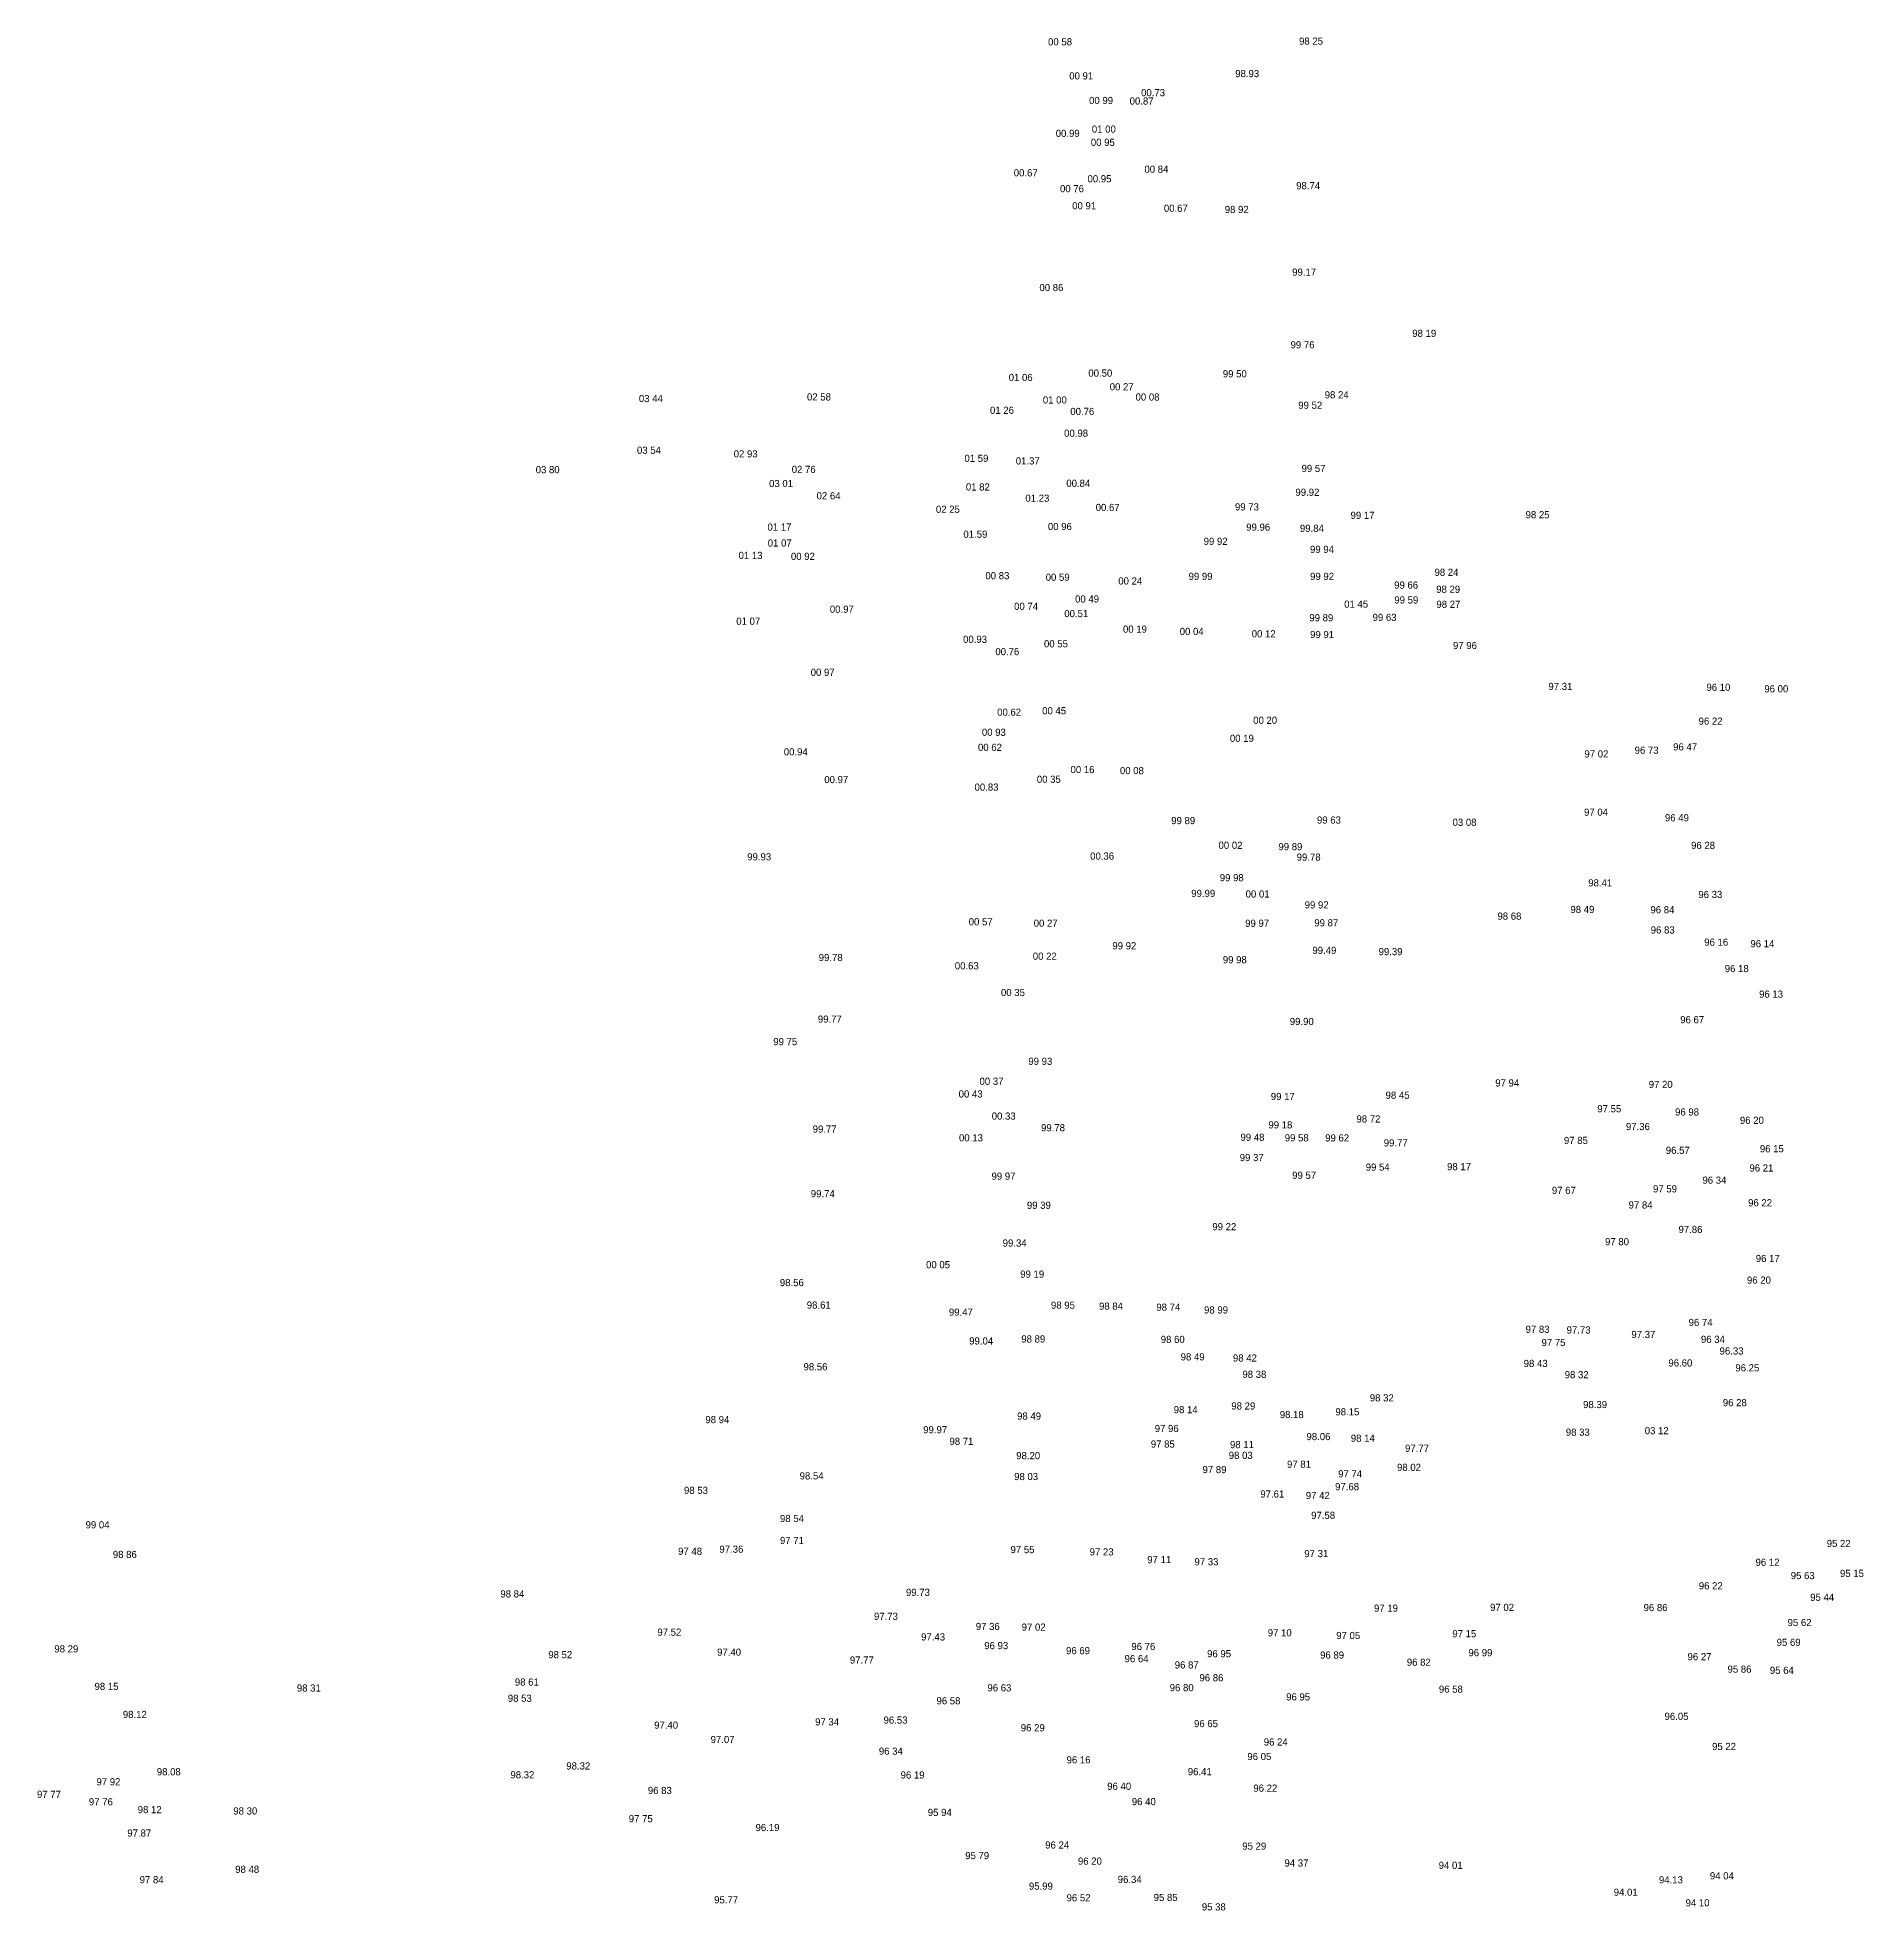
# Model space of a CAD drawing. Extents: x -596077 to -594406, y -1157387 to -1156999.
# Drawn here: x -594597.3 to -594405.9, y -1157195.6 to -1156999.2 of the extents above; entities that cross this region are included whole.
import ezdxf

# ---------------------------------------------------------------- set-up
doc = ezdxf.new("R2010")
doc.units = 0
doc.layers.add('Vrstva 12', color=7, linetype='Continuous')

msp = doc.modelspace()

# ---------------------------------------------------------------- texts
at = {"layer": 'Vrstva 12'}
for s, p in [('00 58', (-594491.38, -1157000.04)), ('98 25', (-594465.07, -1156999.97)), ('00 91', (-594489.16, -1157003.61)), ('98.93', (-594471.76, -1157003.37)), ('00.73', (-594481.63, -1157005.37)), ('00 99', (-594487.08, -1157006.19)), ('00.87', (-594482.83, -1157006.25)), ('00.99', (-594490.58, -1157009.64)), ('01 00', (-594486.79, -1157009.19)), ('00 95', (-594486.9, -1157010.58)), ('00 84', (-594481.28, -1157013.4)), ('00.67', (-594494.98, -1157013.78)), ('00 76', (-594490.13, -1157015.44)), ('00.95', (-594487.25, -1157014.4)), ('98.74', (-594465.37, -1157015.13)), ('00 91', (-594488.85, -1157017.23)), ('00.67', (-594479.24, -1157017.49)), ('98 92', (-594472.86, -1157017.62)), ('99.17', (-594465.79, -1157024.19)), ('00 86', (-594492.29, -1157025.81)), ('98 19', (-594453.2, -1157030.61)), ('99 76', (-594465.96, -1157031.81)), ('01 06', (-594495.51, -1157035.24)), ('00.50', (-594487.16, -1157034.78)), ('99 50', (-594473.06, -1157034.85)), ('00 27', (-594484.92, -1157036.22)), ('98 24', (-594462.38, -1157037.06)), ('03 44', (-594534.28, -1157037.45)), ('02 58', (-594516.66, -1157037.28)), ('01 26', (-594497.47, -1157038.68)), ('01 00', (-594491.93, -1157037.6)), ('00.76', (-594489.05, -1157038.8)), ('00 08', (-594482.21, -1157037.29)), ('99 52', (-594465.15, -1157038.15)), ('00.98', (-594489.7, -1157041.08)), ('03 54', (-594534.48, -1157042.87)), ('03 80', (-594545.1, -1157044.91)), ('02 93', (-594524.34, -1157043.25)), ('02 76', (-594518.26, -1157044.88)), ('01 59', (-594500.15, -1157043.72)), ('01.37', (-594494.77, -1157043.99)), ('99 57', (-594464.81, -1157044.78)), ('03 01', (-594520.63, -1157046.36)), ('01 82', (-594500, -1157046.72)), ('00.84', (-594489.47, -1157046.34)), ('02 64', (-594515.65, -1157047.65)), ('01.23', (-594493.76, -1157047.9)), ('00.67', (-594486.39, -1157048.87)), ('99 73', (-594471.79, -1157048.81)), ('99.92', (-594465.45, -1157047.28)), ('01 17', (-594520.8, -1157050.93)), ('02 25', (-594503.14, -1157049.06)), ('00 96', (-594491.4, -1157050.87)), ('99.96', (-594470.61, -1157050.94)), ('99 17', (-594459.67, -1157049.7)), ('98 25', (-594441.32, -1157049.63)), ('01 07', (-594520.77, -1157052.6)), ('01.59', (-594500.26, -1157051.68)), ('99 92', (-594475.07, -1157052.42)), ('99.84', (-594464.98, -1157051.06)), ('01 13', (-594523.83, -1157053.9)), ('00 92', (-594518.34, -1157054)), ('99 94', (-594463.92, -1157053.27)), ('00 83', (-594497.95, -1157056.03)), ('00 59', (-594491.63, -1157056.19)), ('00 24', (-594484.02, -1157056.58)), ('99 99', (-594476.65, -1157056.1)), ('99 92', (-594463.91, -1157056.1)), ('98 24', (-594450.87, -1157055.67)), ('00 49', (-594488.55, -1157058.47)), ('99 66', (-594455.1, -1157057.01)), ('99 59', (-594455.08, -1157058.57)), ('98 29', (-594450.69, -1157057.45)), ('01 07', (-594524.07, -1157060.8)), ('00.97', (-594514.26, -1157059.54)), ('00 74', (-594494.94, -1157059.24)), ('00.51', (-594489.68, -1157060)), ('99 89', (-594463.99, -1157060.44)), ('01 45', (-594460.34, -1157059.01)), ('99 63', (-594457.36, -1157060.4)), ('98 27', (-594450.67, -1157059.03)), ('00.93', (-594500.29, -1157062.7)), ('00 19', (-594483.53, -1157061.63)), ('00 04', (-594477.58, -1157061.87)), ('00 12', (-594470.03, -1157062.12)), ('99 91', (-594463.91, -1157062.2)), ('00.76', (-594496.91, -1157063.99)), ('00 55', (-594491.81, -1157063.17)), ('97 96', (-594448.93, -1157063.35)), ('00 97', (-594516.27, -1157066.16)), ('97.31', (-594438.93, -1157067.64)), ('96 10', (-594422.36, -1157067.73)), ('96 00', (-594416.29, -1157067.89)), ('00.62', (-594496.72, -1157070.34)), ('00 45', (-594492, -1157070.19)), ('00 93', (-594498.32, -1157072.45)), ('00 20', (-594469.88, -1157071.19)), ('96 22', (-594423.18, -1157071.28)), ('00.94', (-594519.09, -1157074.5)), ('00 62', (-594498.73, -1157074.03)), ('00 19', (-594472.32, -1157073.08)), ('96 73', (-594429.89, -1157074.33)), ('96 47', (-594425.85, -1157073.98)), ('00 16', (-594489.03, -1157076.36)), ('00 08', (-594483.85, -1157076.47)), ('97 02', (-594435.15, -1157074.72)), ('00.97', (-594514.84, -1157077.41)), ('00.83', (-594499.09, -1157078.2)), ('00 35', (-594492.56, -1157077.38)), ('99 89', (-594478.47, -1157081.71)), ('99 63', (-594463.19, -1157081.65)), ('03 08', (-594448.98, -1157081.89)), ('97 04', (-594435.19, -1157080.83)), ('96 49', (-594426.71, -1157081.41)), ('00 02', (-594473.51, -1157084.3)), ('96 28', (-594423.97, -1157084.31)), ('99.93', (-594522.92, -1157085.51)), ('00.36', (-594486.97, -1157085.43)), ('99 89', (-594467.23, -1157084.44)), ('99.78', (-594465.32, -1157085.54)), ('99 98', (-594473.38, -1157087.7)), ('98.41', (-594434.75, -1157088.24)), ('99.99', (-594476.37, -1157089.35)), ('00 01', (-594470.67, -1157089.41)), ('96 33', (-594423.21, -1157089.46)), ('99 92', (-594464.48, -1157090.55)), ('98 68', (-594444.27, -1157091.73)), ('98 49', (-594436.62, -1157091.03)), ('96 84', (-594428.23, -1157091.06)), ('00 57', (-594499.7, -1157092.32)), ('00 27', (-594492.89, -1157092.47)), ('99 97', (-594470.72, -1157092.48)), ('99 87', (-594463.47, -1157092.43)), ('96 83', (-594428.2, -1157093.18)), ('99.78', (-594515.43, -1157096.07)), ('00 22', (-594492.98, -1157095.93)), ('99 92', (-594484.64, -1157094.84)), ('99.49', (-594463.67, -1157095.32)), ('99.39', (-594456.73, -1157095.45)), ('96 16', (-594422.59, -1157094.46)), ('96 14', (-594417.75, -1157094.62)), ('00.63', (-594501.16, -1157096.94)), ('99 98', (-594473.06, -1157096.3)), ('96 18', (-594420.44, -1157097.23)), ('00 35', (-594496.32, -1157099.74)), ('96 13', (-594416.84, -1157099.91)), ('99.77', (-594515.52, -1157102.53)), ('99.90', (-594466.04, -1157102.78)), ('96 67', (-594425.11, -1157102.59)), ('99 75', (-594520.19, -1157104.89)), ('99 93', (-594493.45, -1157106.95)), ('00 37', (-594498.57, -1157109.05)), ('97 94', (-594444.5, -1157109.22)), ('97 20', (-594428.41, -1157109.38)), ('00 43', (-594500.76, -1157110.38)), ('99 17', (-594468.03, -1157110.64)), ('98 45', (-594456, -1157110.51)), ('00.33', (-594497.29, -1157112.7)), ('99 18', (-594468.28, -1157113.62)), ('98 72', (-594459.05, -1157113)), ('97.55', (-594433.8, -1157111.93)), ('97.36', (-594430.8, -1157113.8)), ('96 98', (-594425.65, -1157112.27)), ('96 20', (-594418.85, -1157113.14)), ('99.77', (-594516.06, -1157114.06)), ('00.13', (-594500.72, -1157114.98)), ('99.78', (-594492.12, -1157113.92)), ('99 48', (-594471.21, -1157114.92)), ('99 58', (-594466.57, -1157114.98)), ('99 62', (-594462.33, -1157114.99)), ('99.77', (-594456.19, -1157115.51)), ('97 85', (-594437.3, -1157115.25)), ('99 37', (-594471.29, -1157117.05)), ('96.57', (-594426.62, -1157116.29)), ('96 15', (-594416.76, -1157116.12)), ('99 97', (-594497.31, -1157119)), ('99 57', (-594465.79, -1157118.91)), ('99 54', (-594458.08, -1157118.05)), ('98 17', (-594449.55, -1157118)), ('96 34', (-594422.78, -1157119.42)), ('96 21', (-594417.85, -1157118.14)), ('99.74', (-594516.26, -1157120.84)), ('97 67', (-594438.56, -1157120.49)), ('97 59', (-594427.96, -1157120.33)), ('99 39', (-594493.6, -1157122.05)), ('97 84', (-594430.52, -1157122.02)), ('96 22', (-594417.99, -1157121.79)), ('99 22', (-594474.16, -1157124.3)), ('97.86', (-594425.29, -1157124.59)), ('99.34', (-594496.14, -1157126.01)), ('97 80', (-594432.99, -1157125.87)), ('00 05', (-594504.17, -1157128.28)), ('99 19', (-594494.3, -1157129.27)), ('96 17', (-594417.19, -1157127.63)), ('98.56', (-594519.5, -1157130.16)), ('96 20', (-594418.11, -1157129.9)), ('98.61', (-594516.68, -1157132.52)), ('99.47', (-594501.78, -1157133.26)), ('98 95', (-594491.08, -1157132.53)), ('98 84', (-594486.04, -1157132.63)), ('98 74', (-594480.03, -1157132.74)), ('98 99', (-594475.03, -1157133.03)), ('97 83', (-594441.32, -1157135.06)), ('97.73', (-594437.02, -1157135.13)), ('96 74', (-594424.23, -1157134.34)), ('99.04', (-594499.65, -1157136.28)), ('98 89', (-594494.19, -1157136.07)), ('98 60', (-594479.57, -1157136.12)), ('97 75', (-594439.65, -1157136.45)), ('97.37', (-594430.23, -1157135.6)), ('96 34', (-594422.94, -1157136.11)), ('96.33', (-594420.98, -1157137.33)), ('98.56', (-594517.02, -1157138.99)), ('98 49', (-594477.48, -1157137.95)), ('98 42', (-594472, -1157138.07)), ('98 43', (-594441.52, -1157138.64)), ('96.60', (-594426.35, -1157138.59)), ('96.25', (-594419.33, -1157139.1)), ('98 38', (-594471.01, -1157139.78)), ('98 32', (-594437.22, -1157139.82)), ('98 29', (-594472.17, -1157143.1)), ('98 32', (-594457.65, -1157142.25)), ('98.39', (-594435.29, -1157142.95)), ('96 28', (-594420.64, -1157142.75)), ('98 94', (-594527.31, -1157144.53)), ('98 49', (-594494.63, -1157144.16)), ('98 14', (-594478.21, -1157143.49)), ('98.18', (-594467.09, -1157144)), ('98.15', (-594461.26, -1157143.71)), ('99.97', (-594504.47, -1157145.59)), ('98 71', (-594501.72, -1157146.81)), ('97 85', (-594480.61, -1157147.09)), ('97 96', (-594480.2, -1157145.46)), ('98 11', (-594472.31, -1157147.15)), ('98.06', (-594464.29, -1157146.31)), ('98 14', (-594459.64, -1157146.48)), ('98 33', (-594437.1, -1157145.85)), ('03 12', (-594428.83, -1157145.69)), ('98.20', (-594494.72, -1157148.31)), ('98 03', (-594472.44, -1157148.28)), ('97.77', (-594453.96, -1157147.54)), ('98.54', (-594517.43, -1157150.43)), ('98 03', (-594494.94, -1157150.5)), ('97 89', (-594475.19, -1157149.77)), ('97 81', (-594466.33, -1157149.21)), ('97 74', (-594460.97, -1157150.21)), ('98.02', (-594454.8, -1157149.54)), ('98 53', (-594529.55, -1157151.95)), ('97.61', (-594469.13, -1157152.33)), ('97 42', (-594464.36, -1157152.49)), ('97.68', (-594461.29, -1157151.56)), ('98 54', (-594519.49, -1157154.9)), ('97.58', (-594463.8, -1157154.57)), ('99 04', (-594592.29, -1157155.56)), ('98 86', (-594589.43, -1157158.67)), ('97 48', (-594530.17, -1157158.34)), ('97.36', (-594525.84, -1157158.12)), ('97 71', (-594519.49, -1157157.2)), ('97 55', (-594495.32, -1157158.16)), ('97 23', (-594487.02, -1157158.4)), ('97 31', (-594464.52, -1157158.58)), ('95 22', (-594409.75, -1157157.52)), ('97 11', (-594480.98, -1157159.21)), ('97 33', (-594476.03, -1157159.44)), ('96 12', (-594417.21, -1157159.49)), ('95 63', (-594413.52, -1157160.89)), ('95 15', (-594408.36, -1157160.66)), ('98 84', (-594548.8, -1157162.81)), ('99.73', (-594506.28, -1157162.65)), ('96 22', (-594423.16, -1157161.96)), ('97 19', (-594457.21, -1157164.3)), ('97 02', (-594445.04, -1157164.22)), ('96 86', (-594428.95, -1157164.24)), ('95 44', (-594411.48, -1157163.16)), ('97.52', (-594532.34, -1157166.82)), ('97.73', (-594509.63, -1157165.16)), ('97 36', (-594498.96, -1157166.22)), ('97 02', (-594494.15, -1157166.29)), ('95 62', (-594413.85, -1157165.81)), ('98 29', (-594595.56, -1157168.57)), ('97.43', (-594504.69, -1157167.32)), ('96 93', (-594498.07, -1157168.23)), ('96 69', (-594489.5, -1157168.76)), ('96 76', (-594482.65, -1157168.32)), ('97 10', (-594468.35, -1157166.89)), ('97 05', (-594461.17, -1157167.17)), ('97 15', (-594449, -1157166.98)), ('95 69', (-594415, -1157167.89)), ('98 52', (-594543.78, -1157169.18)), ('97.40', (-594526.08, -1157168.92)), ('97.77', (-594512.16, -1157169.74)), ('96 64', (-594483.36, -1157169.6)), ('96 87', (-594478.1, -1157170.26)), ('96 95', (-594474.71, -1157169.08)), ('96 89', (-594462.86, -1157169.22)), ('96 82', (-594453.77, -1157169.97)), ('96 99', (-594447.31, -1157168.97)), ('96 27', (-594424.34, -1157169.39)), ('95 86', (-594420.15, -1157170.7)), ('98 15', (-594591.35, -1157172.51)), ('98 31', (-594570.14, -1157172.68)), ('98 61', (-594547.28, -1157172.05)), ('96 63', (-594497.74, -1157172.66)), ('96 80', (-594478.63, -1157172.64)), ('96 86', (-594475.51, -1157171.6)), ('95 64', (-594415.71, -1157170.82)), ('98 53', (-594548.02, -1157173.75)), ('96 58', (-594503.08, -1157174.02)), ('96 95', (-594466.42, -1157173.61)), ('96 58', (-594450.41, -1157172.8)), ('98.12', (-594588.38, -1157175.45)), ('97.40', (-594532.68, -1157176.57)), ('97 34', (-594515.8, -1157176.23)), ('96.53', (-594508.63, -1157176.04)), ('96 65', (-594476.08, -1157176.41)), ('96.05', (-594426.75, -1157175.65)), ('97.07', (-594526.76, -1157178.08)), ('96 29', (-594494.24, -1157176.85)), ('96 24', (-594468.77, -1157178.34)), ('96 34', (-594509.12, -1157179.3)), ('96 16', (-594489.44, -1157180.21)), ('96 05', (-594470.49, -1157179.86)), ('95 22', (-594421.77, -1157178.81)), ('97 92', (-594591.15, -1157182.51)), ('98.08', (-594584.82, -1157181.46)), ('98.32', (-594547.75, -1157181.78)), ('98.32', (-594541.89, -1157180.85)), ('96 19', (-594506.84, -1157181.8)), ('96.41', (-594476.73, -1157181.45)), ('97 77', (-594597.38, -1157183.83)), ('96 83', (-594533.34, -1157183.42)), ('96 40', (-594485.18, -1157182.98)), ('96.22', (-594469.86, -1157183.18)), ('97 76', (-594591.94, -1157184.61)), ('98 12', (-594586.82, -1157185.43)), ('98 30', (-594576.8, -1157185.57)), ('97 75', (-594535.34, -1157186.38)), ('95 94', (-594503.99, -1157185.72)), ('96 40', (-594482.6, -1157184.59)), ('97.87', (-594587.91, -1157187.89)), ('96.19', (-594522.05, -1157187.31)), ('95 79', (-594500.07, -1157190.25)), ('96 24', (-594491.68, -1157189.14)), ('95 29', (-594471.02, -1157189.26)), ('98 48', (-594576.6, -1157191.69)), ('96 20', (-594488.25, -1157190.83)), ('94 37', (-594466.6, -1157191.03)), ('94 01', (-594450.43, -1157191.27)), ('94 04', (-594422, -1157192.37)), ('97 84', (-594586.62, -1157192.78)), ('95.99', (-594493.39, -1157193.45)), ('96.34', (-594484.08, -1157192.75)), ('94.01', (-594432.08, -1157194.09)), ('94.13', (-594427.34, -1157192.79)), ('95.77', (-594526.39, -1157194.89)), ('96 52', (-594489.44, -1157194.68)), ('95 85', (-594480.31, -1157194.64)), ('95 38', (-594475.26, -1157195.63)), ('94 10', (-594424.55, -1157195.2))]:
    msp.add_text(s, height=0.75, dxfattribs=at).set_placement(p)

doc.saveas('drawing.dxf')
